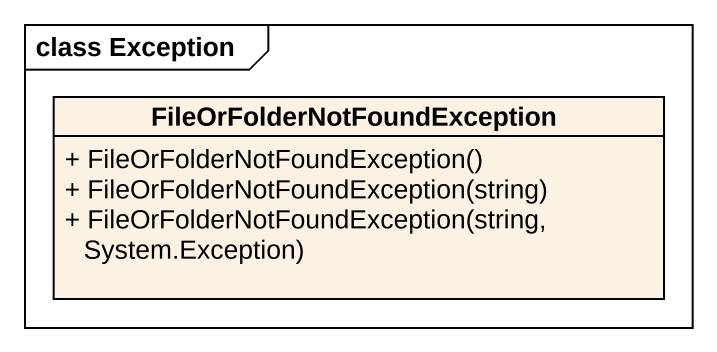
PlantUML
@startuml
mainframe class Exception
hide circle
hide empty members
skinparam classAttributeIconSize 0
class "FileOrFolderNotFoundException" as FileOrFolderNotFoundExceptio {
  + FileOrFolderNotFoundException()
  + FileOrFolderNotFoundException(string)
  + FileOrFolderNotFoundException(string, System.Exception)
}
@enduml
